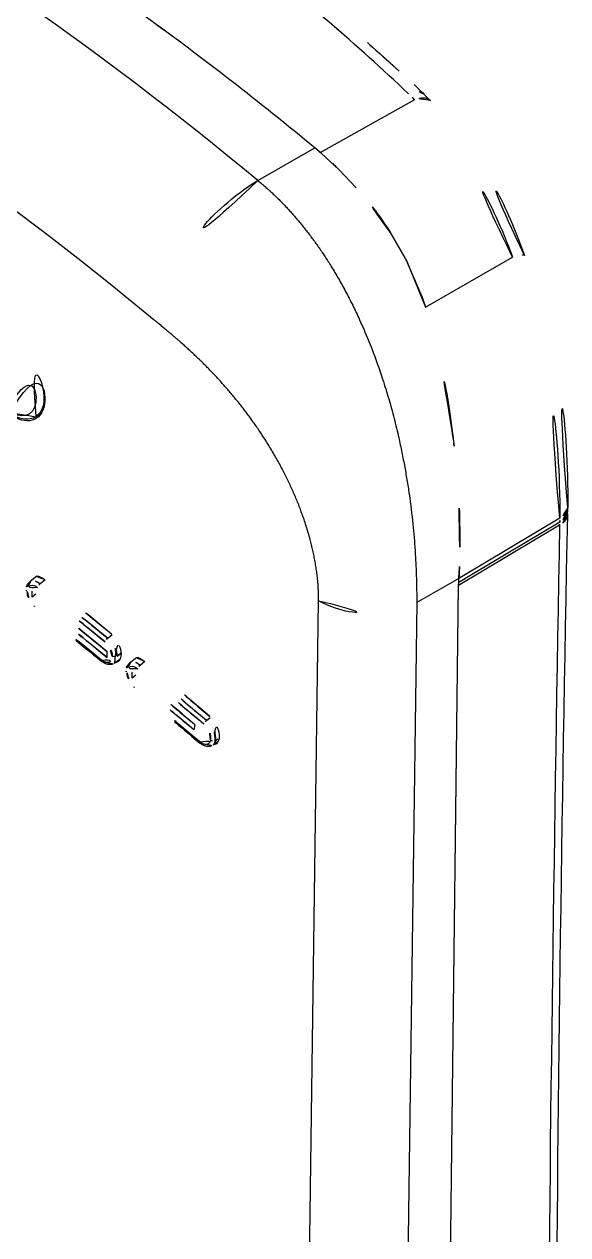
# Model space of a CAD drawing. Extents: x 16296660632 to 16296680496, y -37409619871 to -37409616057.
# Drawn here: x 16296679669.4 to 16296679746.3, y -37409616608.5 to -37409616437 of the extents above; entities that cross this region are included whole.
import ezdxf

# ---------------------------------------------------------------- set-up
doc = ezdxf.new("R2010")
doc.units = 0
doc.header["$LTSCALE"] = 10
doc.header["$MEASUREMENT"] = 0
for name, color, linetype in [('BACK_CASE_DADA_2', 7, 'CONTINUOUS'), ('MIDDLE_CASE_DADA', 7, 'CONTINUOUS'), ('SENSOR_WINDOW_RE', 7, 'CONTINUOUS'), ('에어노즐', 7, 'CONTINUOUS')]:
    doc.layers.add(name, color=color, linetype=linetype)

msp = doc.modelspace()

# ---------------------------------------------------------------- linework, layer by layer
at = {"layer": 'BACK_CASE_DADA_2', "color": 7, "linetype": 'Continuous', "ltscale": 25.4}
for p, q in [((16296679726.812559, -37409616447.828903), (16296679725.943821, -37409616446.929321)), ((16296679724.63752, -37409616447.723877), (16296679711.3176, -37409616455.2062)), ((16296679724.64831, -37409616447.718658), (16296679724.63752, -37409616447.723877)), ((16296679710.524191, -37409616454.545761), (16296679710.524191, -37409616454.545631)), ((16296679711.451969, -37409616455.323227), (16296679711.3176, -37409616455.2062)), ((16296679711.45196, -37409616455.330688), (16296679711.451969, -37409616455.330673)), ((16296679711.49712, -37409616455.298103), (16296679711.451969, -37409616455.323227)), ((16296679711.451969, -37409616455.330673), (16296679711.451969, -37409616455.323227)), ((16296679711.451969, -37409616455.330673), (16296679711.45216, -37409616455.323418)), ((16296679711.49703, -37409616455.298401), (16296679711.45216, -37409616455.323418)), ((16296679713.972561, -37409616457.656113), (16296679716.385981, -37409616460.193153)), ((16296679723.4844, -37409616470.489189), (16296679721.16893, -37409616466.475487)), ((16296679725.676729, -37409616475.561241), (16296679723.4844, -37409616470.489189)), ((16296679726.19146, -37409616477.104568), (16296679738.49716, -37409616469.998322)), ((16296679725.676729, -37409616475.561241), (16296679726.19146, -37409616477.104568)), ((16296679746.301029, -37409616506.021111), (16296679746.307301, -37409616505.483528)), ((16296679745.1765, -37409616507.004448), (16296679730.90591, -37409616515.534828)), ((16296679745.16625, -37409616507.538048), (16296679732.681129, -37409616515.00116)), ((16296679745.166639, -37409616507.537819), (16296679745.16625, -37409616507.538048)), ((16296679745.1765, -37409616507.004448), (16296679745.176889, -37409616507.004211)), ((16296679745.15646, -37409616507.978577), (16296679730.860331, -37409616516.52375)), ((16296679745.15646, -37409616507.978577), (16296679745.156651, -37409616507.97847)), ((16296679730.861, -37409616516.475166), (16296679730.88081, -37409616516.077507)), ((16296679732.681129, -37409616515.00116), (16296679730.88081, -37409616516.077316)), ((16296679730.88081, -37409616516.077507), (16296679730.90591, -37409616515.534843)), ((16296679729.36655, -37409616639.5644), (16296679730.860331, -37409616516.52375)), ((16296679730.85886, -37409616516.47393), (16296679730.861, -37409616516.475166)), ((16296679730.860331, -37409616516.52375), (16296679730.861, -37409616516.475166))]:
    msp.add_line(p, q, dxfattribs=at)
for centre, radius, start, end in [((16296679500.89201, -37409616682.40406), 324.272807, 46.58441351, 51.93726075), ((16296679517.8064, -37409616665.109543), 301.516661, 47.25569124, 50.25929718), ((16296679409.531691, -37409616817.766823), 471.726738, 50.35226188, 54.04409465), ((16296679682.756321, -37409616488.749733), 60.11918, 44.06918401, 48.82308056), ((16296679685.891371, -37409616486.039864), 54.492003, 44.68015779, 45.97780542), ((16296679677.94388, -37409616492.193733), 64.492907, 20.13017802, 43.59948773), ((16296679682.25038, -37409616489.939827), 61.335379, 19.19667168, 43.36804872), ((16296679359.663879, -37409616876.77108), 548.978399, 50.16633241, 50.27418481), ((16296679673.908751, -37409616498.415878), 57.153019, 45.49348125, 48.93661841), ((16296679678.19305, -37409616494.2323), 51.160207, 32.85731127, 41.70875681), ((16296679645.749319, -37409616504.333603), 100.56037, 359.33991566, 20.10317627), ((16296679643.424129, -37409616506.265259), 101.755445, 359.58384644, 20.88017374), ((16296679624.3617, -37409616508.200546), 106.47188, 7.50118101, 16.98137358), ((16296679607.03314, -37409616510.997063), 124.018265, 7.10322008, 7.73712618), ((16296679608.82925, -37409616510.774857), 122.208463, 6.56874175, 7.10410115), ((16296679611.657591, -37409616510.604446), 119.379295, 359.76875661, 6.64267304), ((16296679453.57375, -37409616499.638359), 292.784569, 358.63776848, 358.76937833), ((16296688908.906759, -37409616690.474701), 9164.498595, 178.8498273777, 179.6446093763), ((16296679500.46034, -37409616502.211113), 244.764264, 358.65000992, 358.75320114), ((16296679475.50074, -37409616502.091743), 269.720502, 358.84283248, 358.95650787), ((16296692585.967739, -37409616744.718437), 12842.993416, 178.9438291653, 179.5117175622), ((16296679635.779039, -37409616510.528702), 95.258512, 356.98764902, 359.66428062)]:
    msp.add_arc(centre, radius, start, end, dxfattribs=at)
for centre, major_axis, ratio, start_param, end_param in [((16296679723.174351, -37409616449.781464), (-2.782384, -2.873733), 0.5181176169, 3.1343277116, 4.0344189598), ((16296679736.4394, -37409616471.166237), (-3.746786, -1.40057), 0.1150337637, 3.1331109348, 4.0886093875)]:
    msp.add_ellipse(centre, major_axis=major_axis, ratio=ratio, start_param=start_param, end_param=end_param, dxfattribs=at)
for points, knots in [([(16296679726.86059, -37409616447.801979), (16296679726.80839, -37409616447.749031), (16296679726.750731, -37409616447.701721), (16296679726.534901, -37409616447.559227), (16296679726.347919, -37409616447.491608), (16296679726.034719, -37409616447.446823), (16296679725.92436, -37409616447.440933), (16296679725.691509, -37409616447.447548), (16296679725.56842, -37409616447.460281), (16296679725.191311, -37409616447.525368), (16296679724.92664, -37409616447.603912), (16296679724.64831, -37409616447.718658)], [0.14663297255, 0.14663297255, 0.14663297255, 0.14663297255, 0.25, 0.25, 0.5, 0.5, 0.625, 0.625, 0.75, 0.75, 1, 1, 1, 1]), ([(16296679730.099541, -37409616495.66114), (16296679730.043171, -37409616495.208603), (16296679729.9841, -37409616494.754822), (16296679729.922371, -37409616494.300812), (16296679729.922371, -37409616494.300781), (16296679729.922371, -37409616494.300751)], [0, 0, 0, 0, 0.9999408088, 0.9999408088, 1, 1, 1, 1]), ([(16296679746.29879, -37409616505.494034), (16296679746.297569, -37409616505.582176), (16296679746.2868, -37409616505.670929), (16296679746.244789, -37409616505.852623), (16296679746.17981, -37409616506.037521), (16296679746.07309, -37409616506.215683), (16296679745.945049, -37409616506.390373), (16296679745.87007, -37409616506.476067), (16296679745.619301, -37409616506.720581), (16296679745.416479, -37409616506.869614), (16296679745.176889, -37409616507.004211)], [0.25888396749, 0.25888396749, 0.25888396749, 0.25888396749, 0.375, 0.375, 0.5, 0.625, 0.625, 0.75, 0.75, 1, 1, 1, 1]), ([(16296679746.27828, -37409616506.484138), (16296679746.27659, -37409616506.570847), (16296679746.265591, -37409616506.657997), (16296679746.22345, -37409616506.837357), (16296679746.15819, -37409616507.020882), (16296679746.051399, -37409616507.197578), (16296679745.92338, -37409616507.370789), (16296679745.848471, -37409616507.455704), (16296679745.598061, -37409616507.697891), (16296679745.39566, -37409616507.845383), (16296679745.156651, -37409616507.97847)], [0.26022986939, 0.26022986939, 0.26022986939, 0.26022986939, 0.375, 0.375, 0.5, 0.625, 0.625, 0.75, 0.75, 1, 1, 1, 1]), ([(16296679746.28854, -37409616506.023003), (16296679746.288071, -37409616506.114937), (16296679746.27714, -37409616506.207611), (16296679746.23399, -37409616506.392616), (16296679746.168871, -37409616506.57663), (16296679746.06212, -37409616506.753883), (16296679745.93409, -37409616506.92765), (16296679745.85914, -37409616507.012878), (16296679745.608549, -37409616507.255981), (16296679745.405939, -37409616507.404114), (16296679745.166639, -37409616507.537819)], [0.25332834018, 0.25332834018, 0.25332834018, 0.25332834018, 0.375, 0.375, 0.5, 0.625, 0.625, 0.75, 0.75, 1, 1, 1, 1])]:
    msp.add_open_spline(points, degree=3, knots=knots, dxfattribs=at)
at = {"layer": 'MIDDLE_CASE_DADA', "color": 7, "linetype": 'Continuous', "ltscale": 25.4}
for p, q in [((16296679702.43976, -37409616459.141113), (16296679710.52417, -37409616454.545769)), ((16296679711.45196, -37409616455.332481), (16296679710.524179, -37409616454.545761)), ((16296679713.97246, -37409616457.657043), (16296679711.45196, -37409616455.332481)), ((16296679721.168961, -37409616466.475441), (16296679723.4844, -37409616470.489197)), ((16296679723.4844, -37409616470.489197), (16296679726.19146, -37409616477.104568)), ((16296679729.922371, -37409616494.300758), (16296679730.235451, -37409616496.794708)), ((16296679730.90591, -37409616515.534843), (16296679724.92907, -37409616518.950111)), ((16296679729.35903, -37409616639.560066), (16296679730.85886, -37409616516.473938)), ((16296679709.35821, -37409616642.710983), (16296679711.040279, -37409616518.686028)), ((16296679724.92907, -37409616518.950111), (16296679723.248329, -37409616642.876373))]:
    msp.add_line(p, q, dxfattribs=at)
for centre, radius, start, end in [((16296679368.80579, -37409616861.476311), 522.671258, 50.3330083, 69.65310684), ((16296679364.67429, -37409616868.534889), 506.15257, 50.33222454, 69.65392655), ((16296679407.5695, -37409616820.327454), 474.950377, 50.36723341, 54.03368981), ((16296679677.978279, -37409616494.376877), 51.419113, 32.86258416, 45.55244718), ((16296679624.361691, -37409616508.200562), 106.47188, 7.50118101, 16.98137358), ((16296679611.57663, -37409616510.608978), 119.460241, 359.77094225, 6.64046413), ((16296679635.77911, -37409616510.528709), 95.258432, 356.98764902, 359.66428062)]:
    msp.add_arc(centre, radius, start, end, dxfattribs=at)
for centre, major_axis, ratio, start_param, end_param in [((16296679700.494419, -37409616471.923882), (-11.289005, -14.019826), 0.4607988869, 4.0424848118, 5.5545707683), ((16296679668.06855, -37409616487.664337), (-2.890004, 5.259119), 0.5909251001, 2.227245394, 5.3401477606), ((16296679671.89716, -37409616517.518639), (1.204308, -2.191554), 0.5909251001, 2.2015625489, 3.6560531338), ((16296679567.003229, -37409617039.440147), (-342.777434, 623.773304), 0.5909251024, 5.3040990218, 5.3234646471), ((16296679718.109341, -37409616514.799049), (-9.99908, 0.135611), 0.5588665157, 0.7931976582, 2.3288907802), ((16296679681.32707, -37409616525.193222), (-1.204312, 2.191561), 0.5909251001, 2.903377501, 5.295621315), ((16296679685.97068, -37409616529.051331), (1.204315, -2.191566), 0.5909251001, 2.1745826887, 3.6473543288), ((16296679537.611759, -37409617168.617538), (-428.894076, 780.485054), 0.5909250979, 5.2804323584, 5.2956550057), ((16296679695.208071, -37409616536.865967), (-1.204168, 2.191299), 0.5909251001, 3.1540755415, 5.2805450103)]:
    msp.add_ellipse(centre, major_axis=major_axis, ratio=ratio, start_param=start_param, end_param=end_param, dxfattribs=at)
for points, degree, knots in [([(16296679702.43976, -37409616459.141113), (16296679702.594351, -37409616459.268623), (16296679702.90494, -37409616459.52504), (16296679703.36735, -37409616459.922607), (16296679703.83007, -37409616460.332207), (16296679704.29258, -37409616460.754784), (16296679704.754841, -37409616461.190224), (16296679705.21669, -37409616461.638687), (16296679705.67799, -37409616462.100304), (16296679706.13859, -37409616462.575157), (16296679706.59833, -37409616463.063347), (16296679707.05706, -37409616463.564957), (16296679707.51461, -37409616464.080109), (16296679707.9708, -37409616464.608856), (16296679708.425449, -37409616465.151283), (16296679708.87838, -37409616465.707443), (16296679709.32939, -37409616466.277428), (16296679709.77829, -37409616466.861282), (16296679710.224871, -37409616467.459053), (16296679710.668909, -37409616468.07077), (16296679711.11021, -37409616468.696487), (16296679711.548531, -37409616469.33622), (16296679711.98365, -37409616469.98999), (16296679712.41531, -37409616470.657806), (16296679713.05014, -37409616471.669144), (16296679713.881941, -37409616473.064499), (16296679714.8934, -37409616474.891441), (16296679715.89098, -37409616476.836617), (16296679717.071831, -37409616479.330803), (16296679718.493999, -37409616482.69223), (16296679719.813311, -37409616486.326477), (16296679720.877251, -37409616489.7118), (16296679721.654831, -37409616492.494713), (16296679722.279249, -37409616495.064232), (16296679722.781811, -37409616497.399811), (16296679723.19072, -37409616499.487167), (16296679723.55163, -37409616501.546501), (16296679723.98394, -37409616504.341209), (16296679724.39629, -37409616507.706718), (16296679724.6478, -37409616510.72924), (16296679724.76869, -37409616512.707237), (16296679724.82515, -37409616513.8255), (16296679724.86866, -37409616514.912628), (16296679724.900141, -37409616515.968567), (16296679724.920231, -37409616516.992783), (16296679724.930599, -37409616517.986687), (16296679724.929569, -37409616518.630753), (16296679724.92907, -37409616518.950111)], 3, [0, 0, 0, 0, 0.0098064479, 0.0197131589, 0.0297206246, 0.0398293222, 0.050039715, 0.0603522526, 0.0707673718, 0.081285497, 0.0919070401, 0.1026324017, 0.1134619709, 0.1243961261, 0.135435235, 0.1465796553, 0.1578297348, 0.1691858119, 0.180648216, 0.1922172673, 0.2038932779, 0.2156765513, 0.2275673834, 0.2395660621, 0.2516728679, 0.2814400829, 0.3124339528, 0.344657894, 0.3781149657, 0.4337288449, 0.5039434999, 0.5457270558, 0.5875244062, 0.6293356877, 0.6608642327, 0.6920879057, 0.7230080238, 0.7536259459, 0.8186882399, 0.8771910542, 0.8955881452, 0.913698311, 0.9315230383, 0.9490638882, 0.966322501, 0.9833006007, 1, 1, 1, 1]), ([(16296679711.040279, -37409616518.686028), (16296679711.077881, -37409616515.899384), (16296679710.479111, -37409616512.760406), (16296679709.903481, -37409616509.74276), (16296679708.77297, -37409616506.569656), (16296679706.676201, -37409616500.684486), (16296679702.91103, -37409616494.98642), (16296679699.740879, -37409616490.188843), (16296679695.4548, -37409616485.801666), (16296679693.65085, -37409616483.955177), (16296679691.607691, -37409616482.145393), (16296679689.93257, -37409616480.661613), (16296679687.770201, -37409616478.920387)], 2, [0, 0, 0, 0.125, 0.125, 0.25, 0.25, 0.5, 0.5, 0.75, 0.75, 0.875, 0.875, 1, 1, 1])]:
    msp.add_open_spline(points, degree=degree, knots=knots, dxfattribs=at)
at = {"layer": 'SENSOR_WINDOW_RE', "color": 7, "linetype": 'Continuous', "ltscale": 25.4}
msp.add_line((16296679670.97101, -37409616492.641327), (16296679671.7262, -37409616492.216019), dxfattribs=at)
for centre, major_axis, start_param, end_param in [((16296679668.10807, -37409616487.641518), (-2.88077, 4.989641), 3.1773310095, 5.3270846999), ((16296679667.547319, -37409616487.965271), (-2.480786, 4.296847), 2.2147625061, 5.3248405605), ((16296679668.10807, -37409616487.641518), (-2.88077, 4.989641), 3.135421787, 3.1773310095)]:
    msp.add_ellipse(centre, major_axis=major_axis, ratio=0.5773502692, start_param=start_param, end_param=end_param, dxfattribs=at)
msp.add_open_spline([(16296679667.141859, -37409616492.006332), (16296679667.360411, -37409616492.159233), (16296679667.90402, -37409616492.52961), (16296679668.891569, -37409616492.932747), (16296679669.94315, -37409616493.002968), (16296679670.72991, -37409616492.836067), (16296679671.023359, -37409616492.581627), (16296679671.100109, -37409616492.514137)], degree=3, knots=[0, 0, 0, 0, 0.150105381, 0.4371070548, 0.6891801223, 0.929910403, 1, 1, 1, 1], dxfattribs=at)
at = {"layer": '에어노즐', "color": 7, "linetype": 'Continuous', "ltscale": 25.4}
for p, q in [((16296679671.17853, -37409616515.214752), (16296679670.15917, -37409616516.010818)), ((16296679672.337179, -37409616515.735184), (16296679671.644091, -37409616516.276451)), ((16296679669.66361, -37409616517.186012), (16296679669.66361, -37409616517.188004)), ((16296679669.810061, -37409616517.390137), (16296679669.810061, -37409616517.39212)), ((16296679670.51717, -37409616518.169167), (16296679670.51717, -37409616517.33844)), ((16296679671.042459, -37409616517.758949), (16296679670.51717, -37409616518.169167)), ((16296679681.198971, -37409616523.988792), (16296679681.847639, -37409616523.482208)), ((16296679681.12377, -37409616526.732567), (16296679681.12377, -37409616525.898247)), ((16296679681.830879, -37409616526.522034), (16296679681.830879, -37409616526.519623)), ((16296679683.09429, -37409616526.085159), (16296679682.537979, -37409616526.519623)), ((16296679682.537979, -37409616526.522034), (16296679683.09437, -37409616526.087517)), ((16296679682.537979, -37409616526.519623), (16296679682.537979, -37409616526.522034)), ((16296679682.188869, -37409616527.493103), (16296679682.960951, -37409616526.890137)), ((16296679685.26787, -37409616526.747917), (16296679684.30131, -37409616527.502762)), ((16296679686.46006, -37409616527.310783), (16296679685.829639, -37409616527.803108)), ((16296679683.80575, -37409616528.677948), (16296679683.80575, -37409616528.680573)), ((16296679683.9522, -37409616528.882072), (16296679683.9522, -37409616528.884697)), ((16296679684.6593, -37409616529.64563), (16296679684.6593, -37409616528.810173)), ((16296679685.17835, -37409616529.24028), (16296679684.6593, -37409616529.64563)), ((16296679693.55167, -37409616536.249832), (16296679693.40641, -37409616536.965233)), ((16296679695.176291, -37409616535.637749), (16296679695.701151, -37409616535.227852)), ((16296679696.147091, -37409616539.104782), (16296679696.84203, -37409616538.562057)), ((16296679696.47031, -37409616538.500618), (16296679696.83189, -37409616538.218246))]:
    msp.add_line(p, q, dxfattribs=at)
for centre, radius, start, end in [((16296679128.587469, -37409617198.847656), 872.246496, 50.687548882, 51.494222565), ((16296679129.97805, -37409617197.980019), 869.169429, 50.64632742, 51.544861084), ((16296679128.555611, -37409617198.932617), 871.697465, 50.686234022, 51.492823067), ((16296679129.35034, -37409617199.308212), 869.949377, 50.634770482, 51.532879803), ((16296679130.67226, -37409617198.274117), 867.533104, 50.684750062, 51.490980365), ((16296678127.426929, -37409618438.24472), 2462.39593, 50.900946112, 51.185102401), ((16296678968.599291, -37409617392.944832), 1123.7836, 49.718463852, 50.340088893), ((16296678980.32667, -37409617380.227478), 1104.343217, 49.781513923, 50.373277767), ((16296678980.81596, -37409617379.124649), 1103.825242, 49.782129969, 50.383856753), ((16296678968.477909, -37409617393.129784), 1123.368654, 49.717231646, 50.339052725), ((16296678970.698601, -37409617392.336952), 1119.034462, 49.717231646, 50.337374431), ((16296678396.733089, -37409618075.635223), 2011.281909, 49.82547893, 50.170362213), ((16296679693.0854, -37409616538.212341), 2.681515, 355.37186402, 50.16135126), ((16296679695.765471, -37409616536.456772), 1.008926, 125.73012976, 162.49730306), ((16296679692.998171, -37409616538.346153), 3.475573, 357.45286655, 51.19349941), ((16296679696.170099, -37409616537.911469), 0.66123, 231.46553283, 297.00168645)]:
    msp.add_arc(centre, radius, start, end, dxfattribs=at)
for centre, major_axis, ratio, start_param, end_param in [((16296679671.411699, -37409616517.906601), (1.186179, -1.941737), 0.5551528255, 2.1629315786, 3.2054259062), ((16296679671.63983, -37409616516.599564), (0.311234, 0.391323), 0.4602273948, 1.0343606168, 2.4335937606), ((16296679670.16361, -37409616517.186012), (0.5, 0), 0.5773502692, 3.1415926536, 3.926990817), ((16296679670.16361, -37409616517.188004), (0.5, 0), 0.5773502692, 3.1415926536, 3.926990817), ((16296679671.058149, -37409616518.112701), (-0.868921, 1.552166), 0.5772150061, 0.8007028113, 2.1876449992), ((16296679671.058149, -37409616518.110718), (0.868921, -1.552166), 0.5772150061, 2.1876832252, 3.9422954648), ((16296679671.183531, -37409616519.215584), (0.311245, 0.391314), 0.4602012431, 2.4336068319, 3.1424095499), ((16296679681.187851, -37409616524.30674), (0.316711, 0.386903), 0.4470832873, 1.0401004869, 2.4399800773), ((16296679680.93634, -37409616525.59491), (-1.186179, 1.941737), 0.5551528255, 3.9175438182, 5.2854340111), ((16296679680.58279, -37409616525.799026), (0.868921, -1.552166), 0.5772150061, 0.8007028113, 2.1685930042), ((16296679682.184429, -37409616526.315491), (0.5, 0), 0.5773502692, 3.926990817, 5.4977871438), ((16296679682.184429, -37409616526.317902), (0.5, 0), 0.5773502692, 3.926990817, 5.4977871438), ((16296679680.68479, -37409616526.885452), (0.316722, 0.386895), 0.4470577955, 2.4399921137, 3.1676976884), ((16296679680.58279, -37409616525.801453), (-0.868921, 1.552166), 0.5772150061, 2.1685562135, 3.9422954648), ((16296679680.93634, -37409616525.597321), (-1.186179, 1.941737), 0.5551528255, 3.126888559, 3.9175438182), ((16296679685.200279, -37409616529.602661), (0.868921, -1.552166), 0.5772150061, 2.1602537402, 3.9422954648), ((16296679685.553829, -37409616529.398537), (1.186179, -1.941737), 0.5551528255, 2.1355020935, 3.2054259062), ((16296679685.815531, -37409616528.118759), (0.319059, 0.384969), 0.4412895572, 1.0425002575, 2.442681969), ((16296679684.30575, -37409616528.677948), (0.5, 0), 0.5773502692, 3.1415926536, 3.926990817), ((16296679684.30575, -37409616528.680573), (0.5, 0), 0.5773502692, 3.1415926536, 3.926990817), ((16296679685.200279, -37409616529.605278), (-0.868921, 1.552166), 0.5772150061, 0.8007028113, 2.1602181927), ((16296679685.292101, -37409616530.680893), (0.319069, 0.384961), 0.4412647939, 2.4426933733, 3.1429472597)]:
    msp.add_ellipse(centre, major_axis=major_axis, ratio=ratio, start_param=start_param, end_param=end_param, dxfattribs=at)
for points, knots in [([(16296679670.29147, -37409616515.951942), (16296679670.184179, -37409616516.013924), (16296679669.9561, -37409616516.150879), (16296679669.71463, -37409616516.60659), (16296679669.678511, -37409616516.960968), (16296679669.66361, -37409616517.186012)], [0, 0, 0, 0, 0.2377675909, 0.5983738239, 1, 1, 1, 1]), ([(16296679680.368059, -37409616527.272346), (16296679680.505251, -37409616527.375313), (16296679680.80512, -37409616527.590721), (16296679681.333241, -37409616527.756104), (16296679681.8158, -37409616527.728119), (16296679681.997499, -37409616527.594276), (16296679682.052811, -37409616527.552559)], [0, 0, 0, 0, 0.2339491009, 0.589534566, 0.8916468326, 1, 1, 1, 1]), ([(16296679684.438959, -37409616527.442917), (16296679684.339951, -37409616527.496437), (16296679684.11631, -37409616527.621902), (16296679683.862289, -37409616528.073853), (16296679683.82258, -37409616528.438881), (16296679683.80575, -37409616528.677948)], [0, 0, 0, 0, 0.2151572172, 0.5742922408, 1, 1, 1, 1]), ([(16296679694.221531, -37409616538.666817), (16296679694.38748, -37409616538.807426), (16296679694.5602, -37409616538.912758), (16296679694.891569, -37409616539.03923), (16296679695.05328, -37409616539.061081), (16296679695.26642, -37409616539.028267), (16296679695.334, -37409616539.006248), (16296679695.455851, -37409616538.941757), (16296679695.51045, -37409616538.899544), (16296679695.60692, -37409616538.795067), (16296679695.648529, -37409616538.73259), (16296679695.715099, -37409616538.592781), (16296679695.740669, -37409616538.514908), (16296679695.758169, -37409616538.428703)], [0, 0, 0, 0, 0.25, 0.25, 0.5, 0.5, 0.625, 0.625, 0.75, 0.75, 0.875, 0.875, 1, 1, 1, 1]), ([(16296679696.47031, -37409616538.500618), (16296679696.451941, -37409616538.608017), (16296679696.42313, -37409616538.704857), (16296679696.34548, -37409616538.878357), (16296679696.29591, -37409616538.955681), (16296679696.208879, -37409616539.051872), (16296679696.178129, -37409616539.080551), (16296679696.14535, -37409616539.106171)], [0, 0, 0, 0, 0.125, 0.125, 0.25, 0.25, 0.31156730413, 0.31156730413, 0.31156730413, 0.31156730413]), ([(16296679694.280069, -37409616538.836082), (16296679694.44948, -37409616538.976662), (16296679694.77821, -37409616539.236023), (16296679695.350479, -37409616539.37812), (16296679695.85878, -37409616539.314217), (16296679696.054079, -37409616539.148369), (16296679696.131969, -37409616539.079979)], [0, 0, 0, 0, 0.264078904, 0.5841095322, 0.8554611184, 1, 1, 1, 1])]:
    msp.add_open_spline(points, degree=3, knots=knots, dxfattribs=at)

doc.saveas('drawing.dxf')
